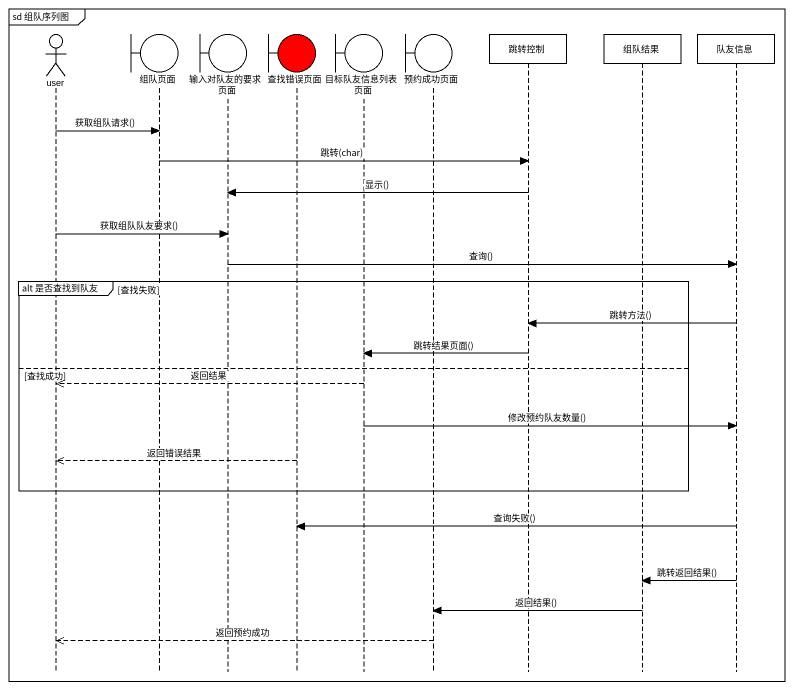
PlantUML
@startuml
mainframe sd 组队序列图
hide footbox
actor user
boundary 组队页面
boundary 输入对队友的要求页面
boundary 查找错误页面 #FF0000
boundary 目标队友信息列表页面
boundary 预约成功页面
participant 跳转控制
participant 组队结果
participant 队友信息

user -> 组队页面 : 获取组队请求()
组队页面 -> 跳转控制 : 跳转(char)
跳转控制 -> 输入对队友的要求页面 : 显示()
user -> 输入对队友的要求页面 : 获取组队队友要求()
输入对队友的要求页面 -> 队友信息 : 查询()
group alt 是否查找到队友 [查找失败]
  队友信息 -> 跳转控制 : 跳转方法()
  跳转控制 -> 目标队友信息列表页面 : 跳转结果页面()
else 查找成功
  目标队友信息列表页面 -->> user : 返回结果
  目标队友信息列表页面 -> 队友信息 : 修改预约队友数量()
  查找错误页面 -->> user : 返回错误结果
end
队友信息 -> 查找错误页面 : 查询失败()
队友信息 -> 组队结果 : 跳转返回结果()
组队结果 -> 预约成功页面 : 返回结果()
预约成功页面 -->> user : 返回预约成功
@enduml
